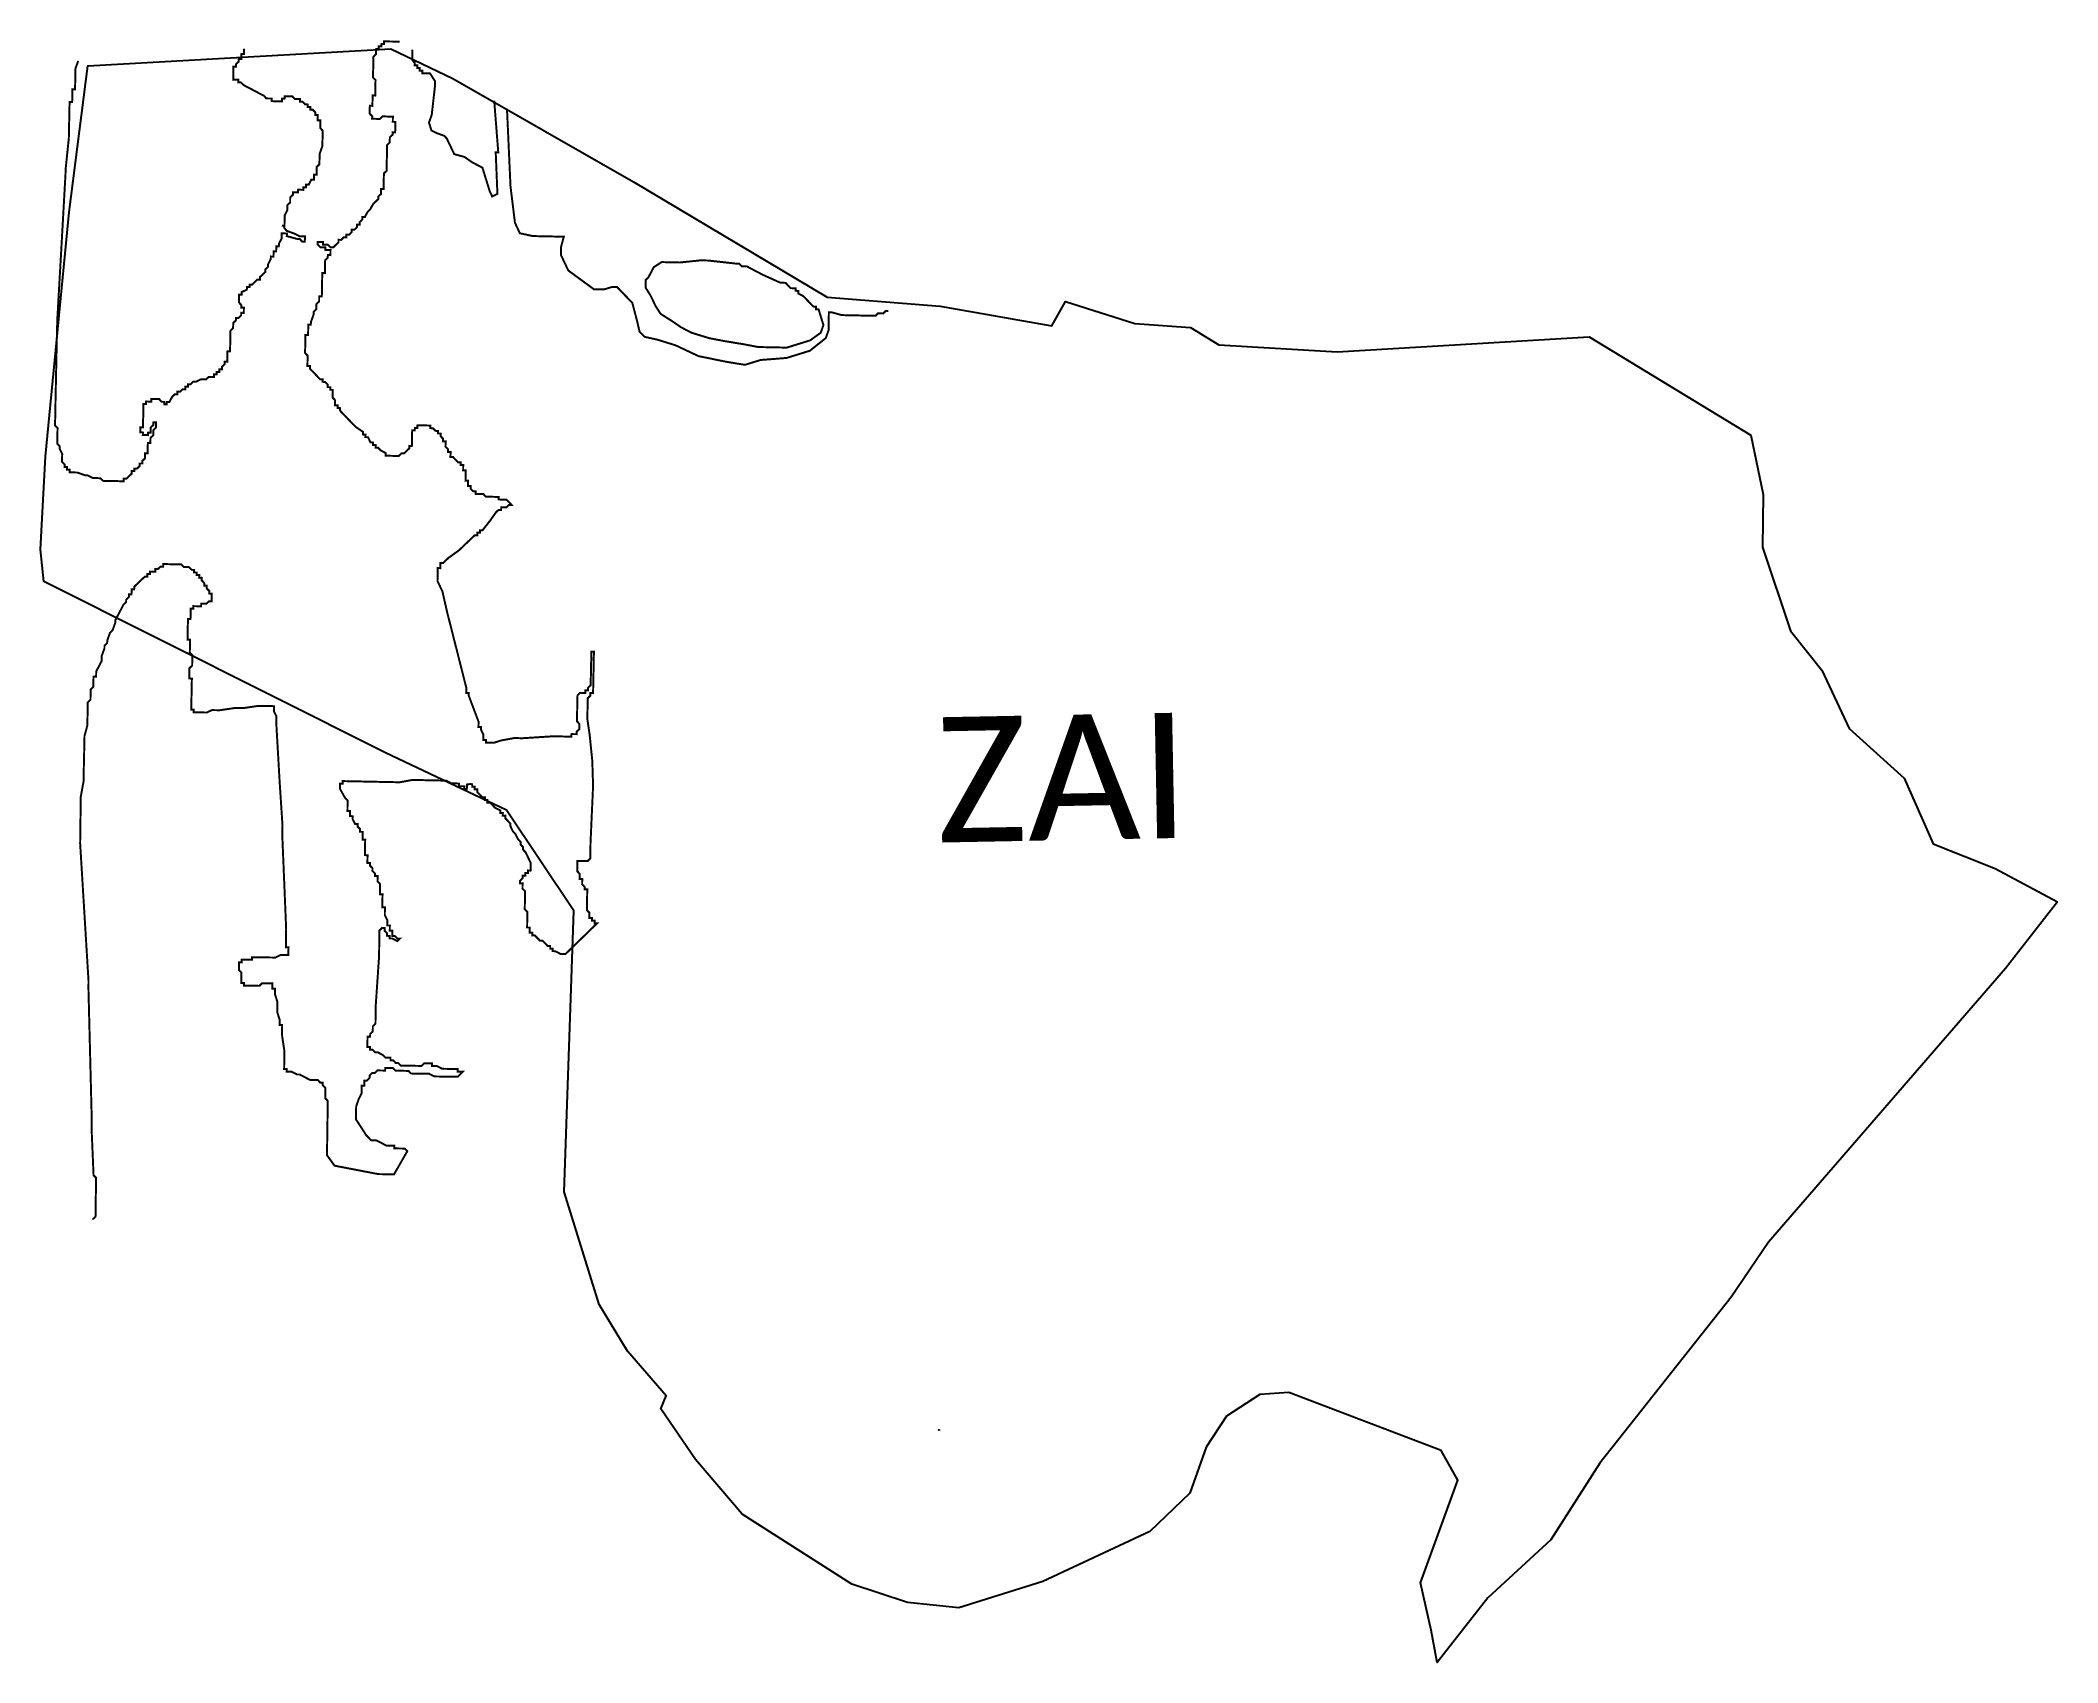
# Model space of a CAD drawing. Header units: metres. Extents: x 263449 to 266532, y 2225575 to 2228055.
import ezdxf

# ---------------------------------------------------------------- set-up
doc = ezdxf.new("R2010")
doc.units = ezdxf.units.M
for name, color, linetype in [('HIGH TIDE LINE', 6, 'Continuous'), ('village', 3, 'Continuous'), ('VILLAGE NAME', 250, 'Continuous')]:
    doc.layers.add(name, color=color, linetype=linetype)
doc.styles.get("Standard").update_dxf_attribs({"font": 'simplex.shx'})

msp = doc.modelspace()

# ---------------------------------------------------------------- linework, layer by layer
at = {"layer": 'HIGH TIDE LINE', "lineweight": 35, "const_width": 3}
for points in [[(263998.1, 2228052.9), (263994.1, 2228053), (263990.1, 2228053.1), (263982.2, 2228053.2), (263978.3, 2228053.3), (263974.3, 2228053.4), (263974.2, 2228049.4), (263970.3, 2228049.5), (263970.2, 2228045.6), (263966.2, 2228045.6), (263966.2, 2228041.7), (263962.2, 2228041.8), (263962.1, 2228037.8), (263962, 2228033.9), (263958, 2228030), (263957.9, 2228026), (263957.8, 2228022.1), (263957.8, 2228018.1), (263957.7, 2228014.2), (263957.6, 2228010.2), (263957.5, 2228006.3), (263957.3, 2227998.3), (263961.2, 2227994.3), (263961.1, 2227990.3), (263961, 2227986.4), (263961, 2227982.4), (263960.9, 2227978.5), (263960.8, 2227974.5), (263960.7, 2227970.6), (263956.8, 2227970.7), (263956.7, 2227966.7), (263956.6, 2227962.7), (263956.5, 2227958.8), (263956.4, 2227954.8), (263952.5, 2227954.9), (263952.4, 2227951), (263952.3, 2227947), (263952.2, 2227943), (263956.1, 2227939), (263956, 2227935), (263960, 2227935), (263967.9, 2227934.8), (263971.9, 2227938.7), (263987.7, 2227938.3), (263987.6, 2227930.4), (263991.5, 2227930.3), (263991.2, 2227914.5), (263987.2, 2227914.6), (263987.2, 2227910.6), (263983.1, 2227906.8), (263982.9, 2227898.9), (263978.9, 2227895), (263978.1, 2227855.4), (263974, 2227851.6), (263973.5, 2227827.8), (263969.6, 2227827.9), (263969.4, 2227820), (263965.4, 2227816.1), (263965.3, 2227812.2), (263957.2, 2227804.4), (263953.1, 2227796.6), (263949.1, 2227792.7), (263944.9, 2227784.9), (263941, 2227785), (263940.9, 2227781), (263936.9, 2227777.1), (263936.8, 2227773.2), (263932.8, 2227773.3), (263932.7, 2227769.3), (263928.7, 2227765.4), (263924.7, 2227765.5), (263924.7, 2227761.6), (263920.6, 2227757.7), (263916.7, 2227757.8), (263916.6, 2227753.8), (263912.6, 2227753.9), (263908.6, 2227750), (263904.6, 2227750.1), (263904.6, 2227746.2), (263900.5, 2227742.3), (263896.5, 2227738.4), (263892.5, 2227738.5), (263888.6, 2227742.5), (263880.7, 2227742.7), (263880.8, 2227746.7), (263872.9, 2227746.8), (263872.8, 2227742.9), (263876.7, 2227738.8), (263884.6, 2227738.7), (263884.5, 2227734.7), (263892.4, 2227734.5), (263892.3, 2227726.6), (263888.3, 2227726.7), (263888.2, 2227722.8), (263884.2, 2227718.9), (263883.8, 2227699.1), (263879.8, 2227699.2), (263879.1, 2227663.6), (263875.1, 2227663.7), (263875, 2227655.8), (263870.9, 2227651.9), (263870.7, 2227644), (263866.7, 2227640.1), (263866.6, 2227636.1), (263862.4, 2227624.4), (263862.3, 2227620.4), (263858.4, 2227620.5), (263858.1, 2227604.7), (263854.1, 2227604.7), (263853.5, 2227577.1), (263857.4, 2227573), (263857.1, 2227557.2), (263861, 2227557.1), (263860.9, 2227553.2), (263868.7, 2227545.1), (263872.5, 2227541), (263876.4, 2227537), (263880.4, 2227536.9), (263880.3, 2227533), (263884.2, 2227532.9), (263888.1, 2227528.8), (263888, 2227524.9), (263892, 2227524.8), (263891.9, 2227520.8), (263895.9, 2227520.8), (263895.6, 2227508.9), (263899.5, 2227504.9), (263899.3, 2227496.9), (263903.3, 2227496.9), (263903.2, 2227492.9), (263907.1, 2227492.8), (263907.1, 2227488.9), (263910.9, 2227484.8), (263914.8, 2227480.8), (263918.7, 2227476.7), (263926.4, 2227468.7), (263930.3, 2227464.6), (263942, 2227456.5), (263941.9, 2227452.5), (263945.9, 2227452.4), (263945.8, 2227448.5), (263949.7, 2227448.4), (263953.5, 2227440.4), (263957.5, 2227440.3), (263957.4, 2227436.4), (263961.4, 2227436.3), (263961.3, 2227432.3), (263965.2, 2227432.2), (263969.1, 2227428.2), (263976.9, 2227424.1), (263976.8, 2227420.1), (263996.6, 2227419.7), (264000.7, 2227423.6), (264004.6, 2227423.5), (264008.6, 2227427.4), (264012.7, 2227431.2), (264012.8, 2227435.2), (264016.7, 2227435.1), (264017.2, 2227458.8), (264021.2, 2227458.8), (264021.3, 2227462.7), (264025.2, 2227462.6), (264025.3, 2227466.6), (264045.1, 2227466.2), (264045, 2227462.2), (264048.9, 2227462.1), (264052.8, 2227458.1), (264056.8, 2227458), (264056.7, 2227454.1), (264060.6, 2227454), (264060.6, 2227450), (264064.4, 2227446), (264064.4, 2227442), (264068.3, 2227441.9), (264068.1, 2227434), (264072, 2227430), (264071.9, 2227426), (264075.9, 2227426), (264075.7, 2227418), (264079.7, 2227418), (264083.5, 2227413.9), (264087.4, 2227409.9), (264091.4, 2227409.8), (264091.3, 2227405.8), (264095.2, 2227405.8), (264095.1, 2227397.8), (264099, 2227397.8), (264098.7, 2227381.9), (264102.7, 2227381.9), (264102.5, 2227373.9), (264106.4, 2227373.9), (264106.4, 2227369.9), (264110.2, 2227365.9), (264114.2, 2227365.8), (264114.1, 2227361.8), (264126, 2227361.6), (264129.8, 2227357.5), (264149.6, 2227357.1), (264149.5, 2227353.2), (264161.4, 2227352.9), (264165.3, 2227348.9), (264169.2, 2227344.8), (264165.2, 2227344.9), (264161.2, 2227341), (264153.2, 2227341.2), (264153.2, 2227337.3), (264149.2, 2227337.3), (264145.2, 2227333.5), (264137, 2227321.8), (264124.8, 2227306.2), (264120.9, 2227306.3), (264120.8, 2227302.3), (264116.8, 2227302.4), (264116.7, 2227298.4), (264112.8, 2227298.5), (264088.5, 2227275.3), (264072.5, 2227263.8), (264064.4, 2227256), (264060.4, 2227256.1), (264060.3, 2227248.2), (264056.3, 2227248.3), (264055.9, 2227228.5), (264063.5, 2227212.5), (264070.7, 2227180.7), (264100, 2227065.3), (264099.8, 2227057.4), (264103.8, 2227057.3), (264103.7, 2227053.3), (264118.7, 2227013.5), (264118.5, 2227005.5), (264122.4, 2227005.5), (264122.4, 2227001.5), (264126.2, 2226993.5), (264126, 2226985.6), (264129.9, 2226985.5), (264129.9, 2226981.6), (264141.7, 2226981.3), (264153.7, 2226985), (264173.5, 2226988.6), (264185.4, 2226988.3), (264232.9, 2226991.3), (264260.6, 2226990.7), (264260.7, 2226994.6), (264268.6, 2226994.5), (264268.7, 2226998.4), (264272.7, 2227002.3), (264272.9, 2227010.2), (264269, 2227014.3), (264269.9, 2227053.8), (264273.9, 2227057.7), (264281.8, 2227057.5), (264281.9, 2227061.5), (264285.9, 2227061.4), (264285.9, 2227065.3), (264290, 2227069.2), (264291.1, 2227120.6), (264295, 2227120.6), (264293.7, 2227057.3), (264289.7, 2227057.4), (264289.6, 2227053.4), (264285.6, 2227049.5), (264284.9, 2227017.9), (264288.4, 2226994.1), (264292.5, 2226953.9), (264293.7, 2226915.4), (264289.8, 2226828.4), (264289.4, 2226804.6), (264285.4, 2226800.7), (264269.6, 2226800.9), (264269.4, 2226785.1), (264273.3, 2226781.1), (264273.1, 2226773.2), (264277.1, 2226773.1), (264277, 2226765.2), (264280.9, 2226761.2), (264280.8, 2226757.2), (264284.8, 2226757.2), (264284.3, 2226725.5), (264288.2, 2226721.5), (264288.1, 2226713.5), (264292.1, 2226713.5), (264292, 2226709.5), (264296, 2226709.5), (264295.9, 2226705.5), (264299.9, 2226705.5), (264251.7, 2226658.6), (264243.8, 2226658.7), (264235.9, 2226662.8), (264232, 2226662.9), (264232, 2226666.8), (264228.1, 2226666.9), (264228.1, 2226670.8), (264224.2, 2226670.9), (264220.3, 2226674.9), (264216.4, 2226678.9), (264212.4, 2226679), (264208.5, 2226683), (264204.6, 2226687), (264200.6, 2226687.1), (264200.7, 2226691), (264196.7, 2226691.1), (264196.8, 2226699), (264192.9, 2226699.1), (264193.2, 2226722.8), (264189.3, 2226726.8), (264189.7, 2226754.6), (264185.8, 2226758.6), (264185.9, 2226766.5), (264182, 2226766.6), (264182, 2226770.5), (264186, 2226774.4), (264186.1, 2226778.4), (264190.1, 2226778.3), (264190.1, 2226782.3), (264194.1, 2226782.2), (264194.1, 2226786.2), (264198.1, 2226786.1), (264198.3, 2226798), (264194.4, 2226806), (264190.6, 2226814), (264186.7, 2226818), (264186.7, 2226821.9), (264182.8, 2226825.9), (264182.9, 2226829.9), (264179, 2226833.9), (264175.1, 2226841.9), (264171.2, 2226845.9), (264167.4, 2226853.9), (264167.4, 2226857.9), (264163.5, 2226861.9), (264159.6, 2226865.9), (264159.7, 2226869.8), (264155.7, 2226869.9), (264155.8, 2226873.9), (264151.8, 2226873.9), (264151.9, 2226877.9), (264144, 2226881.9), (264140.1, 2226886), (264136.2, 2226890), (264132.3, 2226890), (264132.3, 2226894), (264128.4, 2226894.1), (264128.4, 2226898), (264124.5, 2226898.1), (264120.6, 2226902.1), (264116.7, 2226906.1), (264116.7, 2226910.1), (264112.8, 2226910.1), (264112.8, 2226914.1), (264108.9, 2226914.1), (264108.9, 2226918.1), (264105, 2226918.2), (264101.2, 2226917.7), (264100.7, 2226910.9), (264096.7, 2226911), (264096.8, 2226915), (264088.9, 2226915.1), (264089, 2226919.1), (264077.1, 2226919.3), (264069.3, 2226923.5), (264017.9, 2226924.6), (263998, 2226921), (263911, 2226922.8), (263910.9, 2226918.9), (263906.9, 2226919), (263906.8, 2226911.1), (263914.6, 2226897.1), (263918.5, 2226893.1), (263918.3, 2226877.3), (263922.2, 2226877.2), (263922.1, 2226869.3), (263926.1, 2226869.2), (263926, 2226865.3), (263929.9, 2226857.3), (263933.8, 2226857.2), (263933.8, 2226853.3), (263937.7, 2226849.3), (263937.6, 2226845.3), (263941.6, 2226845.2), (263941.4, 2226833.4), (263945.4, 2226833.3), (263945, 2226809.6), (263949, 2226809.5), (263948.8, 2226797.6), (263952.8, 2226797.6), (263952.7, 2226793.6), (263956.6, 2226789.6), (263956.5, 2226785.6), (263960.5, 2226781.6), (263960.4, 2226777.7), (263964.4, 2226777.6), (263964.2, 2226769.7), (263968.1, 2226765.7), (263967.9, 2226749.8), (263971.9, 2226749.8), (263971.6, 2226730), (263975.5, 2226729.9), (263975.4, 2226718), (263979.2, 2226710.1), (263979.1, 2226702.1), (263983.1, 2226702.1), (263983, 2226694.2), (263986.9, 2226694.1), (263986.8, 2226686.2), (263990.8, 2226686.1), (263994.7, 2226682.1), (263998.6, 2226682.1), (263994.6, 2226678.2), (263986.7, 2226682.2), (263982.8, 2226682.3), (263982.8, 2226686.2), (263978.9, 2226686.3), (263978.9, 2226690.3), (263975, 2226694.3), (263975.1, 2226698.2), (263971.1, 2226698.3), (263967.1, 2226694.4), (263966.6, 2226654.8), (263961.5, 2226579.6), (263961.1, 2226551.9), (263957.1, 2226548), (263957, 2226540.1), (263953, 2226536.2), (263952.9, 2226532.2), (263949, 2226532.3), (263948.7, 2226516.4), (263952.7, 2226516.4), (263952.6, 2226512.4), (263956.6, 2226512.4), (263960.5, 2226508.4), (263964.5, 2226508.3), (263972.3, 2226504.2), (263976.2, 2226500.2), (263984.1, 2226500.1), (263984.1, 2226496.1), (263988, 2226496.1), (263991.9, 2226492.1), (263995.9, 2226492), (263999.8, 2226488), (264031.5, 2226487.5), (264035.5, 2226491.4), (264047.4, 2226491.3), (264047.3, 2226487.3), (264055.2, 2226487.2), (264063.1, 2226483.1), (264086.8, 2226482.8), (264086.8, 2226478.8), (264094.7, 2226478.7), (264086.7, 2226470.9), (264051, 2226471.4), (264043.2, 2226475.5), (264015.5, 2226475.9), (264011.6, 2226479.9), (263991.8, 2226480.2), (263987.9, 2226484.2), (263976, 2226484.4), (263975.9, 2226480.4), (263964.1, 2226480.6), (263960, 2226476.7), (263956.1, 2226476.7), (263952.1, 2226472.8), (263952, 2226468.9), (263948, 2226465), (263944, 2226465), (263943.9, 2226457.1), (263940, 2226457.2), (263939.8, 2226445.3), (263935.7, 2226437.4), (263931.6, 2226425.6), (263931.3, 2226405.8), (263939.1, 2226393.8), (263946.8, 2226381.8), (263954.6, 2226373.8), (263962.5, 2226373.7), (263978.2, 2226365.5), (263990.1, 2226365.4), (263990.1, 2226361.4), (264005.9, 2226361.2), (264009.8, 2226357.2), (263989.5, 2226321.8), (263965.7, 2226322.1), (263898.6, 2226335), (263887, 2226351), (263888.2, 2226434.1), (263884.3, 2226438.2), (263884.5, 2226454), (263880.6, 2226458), (263880.6, 2226462), (263876.7, 2226462), (263872.8, 2226466.1), (263860.9, 2226466.2), (263845.2, 2226474.4), (263841.2, 2226474.4), (263833.4, 2226478.5), (263825.4, 2226478.6), (263825.5, 2226482.6), (263821.5, 2226482.6), (263821.9, 2226510.3), (263818.3, 2226534.2), (263818.5, 2226550), (263814.6, 2226550.1), (263814.7, 2226558), (263810.9, 2226569.9), (263811.1, 2226585.7), (263807.3, 2226597.7), (263807.5, 2226605.6), (263803.5, 2226605.7), (263803.6, 2226613.6), (263787.8, 2226613.8), (263783.8, 2226609.9), (263760, 2226610.2), (263760.1, 2226614.2), (263756.1, 2226614.3), (263756.3, 2226630.1), (263752.4, 2226634.1), (263752.6, 2226646), (263756.6, 2226645.9), (263756.6, 2226649.9), (263772.5, 2226649.7), (263772.5, 2226653.6), (263808.1, 2226653.1), (263816.1, 2226657), (263828, 2226656.8), (263828.2, 2226668.7), (263824.2, 2226668.7), (263824.6, 2226696.4), (263818.7, 2226839.1), (263819, 2226854.9), (263814.6, 2226922.3), (263809.6, 2227009.5), (263809.8, 2227021.4), (263806, 2227029.4), (263806.2, 2227037.3), (263782.5, 2227037.8), (263758.6, 2227034.3), (263746.8, 2227034.6), (263723, 2227031.1), (263711.1, 2227031.3), (263703.1, 2227027.6), (263683.3, 2227028), (263683.4, 2227031.9), (263679.5, 2227032), (263680.5, 2227079.5), (263676.5, 2227079.6), (263676.8, 2227095.4), (263680.9, 2227099.3), (263681.2, 2227115.1), (263677.3, 2227119.1), (263677.8, 2227138.9), (263673.8, 2227139), (263674.5, 2227170.6), (263678.4, 2227170.6), (263678.7, 2227186.4), (263682.7, 2227186.3), (263682.8, 2227190.2), (263694.7, 2227190), (263694.7, 2227194), (263702.6, 2227193.8), (263706.7, 2227197.7), (263710.6, 2227197.6), (263710.9, 2227209.4), (263706.9, 2227209.5), (263707, 2227213.5), (263703.1, 2227217.5), (263703.2, 2227221.5), (263699.3, 2227221.6), (263699.4, 2227225.5), (263695.5, 2227229.6), (263695.6, 2227233.5), (263691.6, 2227233.6), (263691.7, 2227237.6), (263687.7, 2227237.6), (263687.8, 2227241.6), (263683.9, 2227241.7), (263684, 2227245.6), (263680, 2227245.7), (263676.1, 2227249.8), (263668.2, 2227249.9), (263664.3, 2227254), (263636.7, 2227254.5), (263636.6, 2227250.6), (263632.6, 2227250.7), (263628.6, 2227246.8), (263624.6, 2227246.9), (263624.5, 2227242.9), (263616.6, 2227243.1), (263616.5, 2227239.1), (263612.6, 2227239.2), (263612.5, 2227235.3), (263608.6, 2227235.3), (263604.5, 2227231.5), (263600.5, 2227227.6), (263592.4, 2227219.9), (263592.3, 2227215.9), (263588.4, 2227216), (263588.2, 2227208.1), (263584.2, 2227208.1), (263584.2, 2227204.2), (263580.1, 2227200.3), (263580, 2227196.4), (263576, 2227192.5), (263571.9, 2227184.7), (263563.6, 2227169), (263563.5, 2227165.1), (263559.3, 2227153.3), (263555.3, 2227149.4), (263551.1, 2227137.6), (263551, 2227133.7), (263547, 2227129.8), (263546.9, 2227125.8), (263542.7, 2227114), (263542.5, 2227106.1), (263534.3, 2227090.5), (263534.1, 2227082.6), (263530.2, 2227082.6), (263529.8, 2227066.8), (263525.8, 2227062.9), (263525.5, 2227047.1), (263521.4, 2227043.2), (263520.7, 2227007.6), (263516.4, 2226991.9), (263515, 2226928.6), (263515, 2226922.7), (263510.7, 2226899), (263509.7, 2226827.7), (263522.5, 2226617.6), (263522.4, 2226605.7), (263527.4, 2226407.6), (263527.2, 2226391.8), (263530.2, 2226320.5), (263534.1, 2226316.5), (263533.3, 2226265), (263533.3, 2226261), (263533.2, 2226257.1), (263529.2, 2226253.2), (263529.2, 2226252.5)], [(263760.4, 2228042.1), (263760.3, 2228038.1), (263760.2, 2228034.1), (263756.3, 2228034.2), (263756.2, 2228030.3), (263756.1, 2228026.3), (263752.2, 2228026.4), (263752.1, 2228022.4), (263748, 2228018.6), (263748, 2228014.6), (263744, 2228014.7), (263743.9, 2228010.7), (263743.8, 2228006.8), (263743.8, 2228002.8), (263743.7, 2227998.9), (263743.6, 2227994.9), (263747.5, 2227994.8), (263751.5, 2227994.8), (263751.4, 2227990.8), (263755.4, 2227990.7), (263759.2, 2227986.7), (263767.1, 2227982.6), (263790.6, 2227970.2), (263794.4, 2227966.1), (263802.3, 2227966), (263802.3, 2227962), (263806.2, 2227961.9), (263810.2, 2227961.9), (263814.1, 2227961.8), (263818.1, 2227961.7), (263818.2, 2227965.6), (263822.1, 2227965.6), (263822.2, 2227969.5), (263826.2, 2227969.4), (263830.1, 2227969.4), (263834.1, 2227969.3), (263837.9, 2227965.2), (263841.9, 2227965.2), (263845.8, 2227965.1), (263845.8, 2227961.1), (263849.7, 2227961), (263853.6, 2227957), (263857.5, 2227956.9), (263857.5, 2227953), (263861.4, 2227952.9), (263861.3, 2227948.9), (263865.3, 2227948.8), (263869.2, 2227944.8), (263869.1, 2227940.8), (263873, 2227940.7), (263872.9, 2227936.8), (263872.9, 2227932.8), (263876.8, 2227932.8), (263876.7, 2227928.8), (263876.6, 2227920.9), (263880.4, 2227916.8), (263880.4, 2227912.9), (263880.3, 2227908.9), (263880.2, 2227905), (263880.1, 2227901), (263880, 2227897.1), (263879.9, 2227893.1), (263875.7, 2227881.3), (263875.6, 2227873.4), (263875.5, 2227869.5), (263875.4, 2227865.5), (263871.4, 2227861.6), (263871.3, 2227857.7), (263871.2, 2227853.7), (263871.1, 2227849.8), (263867.2, 2227849.8), (263867.1, 2227845.9), (263867, 2227841.9), (263863, 2227842), (263858.9, 2227834.2), (263855, 2227834.3), (263854.9, 2227830.3), (263850.9, 2227830.4), (263850.8, 2227826.4), (263846.9, 2227826.5), (263842.9, 2227826.6), (263842.8, 2227822.7), (263838.9, 2227822.7), (263834.9, 2227822.8), (263834.9, 2227818.9), (263830.8, 2227815), (263830.7, 2227811), (263830.7, 2227807.1), (263826.6, 2227803.2), (263826.4, 2227795.3), (263822.3, 2227787.5), (263822.1, 2227775.6), (263822, 2227771.6), (263818, 2227771.7), (263822, 2227771.6), (263821.9, 2227767.7), (263825.8, 2227763.6), (263837.6, 2227759.4), (263845.4, 2227755.3), (263849.3, 2227755.2), (263853.3, 2227755.2), (263853.2, 2227751.2), (263853.1, 2227747.2), (263849.2, 2227747.3), (263845.3, 2227751.4), (263841.4, 2227751.4), (263825.6, 2227755.7), (263825.7, 2227759.7), (263821.7, 2227759.8), (263817.8, 2227759.9), (263817.7, 2227755.9), (263817.6, 2227751.9), (263813.5, 2227744.1), (263813.4, 2227740.2), (263809.5, 2227740.2), (263809.4, 2227736.3), (263809.3, 2227732.3), (263805.3, 2227732.4), (263805.3, 2227728.5), (263805.2, 2227724.5), (263801.2, 2227724.6), (263801.1, 2227720.6), (263797, 2227712.8), (263796.9, 2227708.8), (263792.9, 2227705), (263792.8, 2227701), (263788.8, 2227697.1), (263784.7, 2227693.3), (263784.6, 2227689.3), (263780.7, 2227689.4), (263776.7, 2227685.5), (263772.6, 2227681.7), (263768.7, 2227681.7), (263768.6, 2227677.8), (263764.6, 2227677.9), (263764.5, 2227673.9), (263756.5, 2227670.1), (263756.5, 2227666.2), (263752.5, 2227666.2), (263752.4, 2227662.3), (263752.3, 2227658.3), (263752.3, 2227654.4), (263756.1, 2227650.3), (263756, 2227646.4), (263760, 2227646.3), (263759.9, 2227642.3), (263759.8, 2227638.4), (263755.9, 2227638.5), (263755.8, 2227634.5), (263751.8, 2227630.6), (263747.8, 2227630.7), (263747.7, 2227626.8), (263743.7, 2227622.9), (263743.6, 2227618.9), (263743.5, 2227615), (263739.5, 2227611.1), (263739.4, 2227607.2), (263739.3, 2227603.2), (263739.2, 2227599.2), (263739.1, 2227595.3), (263739.1, 2227591.3), (263739, 2227587.4), (263738.9, 2227583.4), (263738.8, 2227579.5), (263734.9, 2227579.6), (263734.8, 2227575.6), (263734.7, 2227571.6), (263734.6, 2227567.7), (263734.5, 2227563.7), (263730.6, 2227563.8), (263730.5, 2227559.9), (263726.4, 2227556), (263726.4, 2227552), (263722.4, 2227552.1), (263722.3, 2227548.2), (263718.4, 2227548.2), (263718.3, 2227544.3), (263714.3, 2227544.4), (263714.2, 2227540.4), (263710.3, 2227540.5), (263706.3, 2227540.6), (263702.3, 2227536.7), (263698.3, 2227536.8), (263694.4, 2227536.9), (263686.4, 2227533.1), (263682.4, 2227533.2), (263678.4, 2227529.3), (263674.4, 2227529.4), (263674.4, 2227525.4), (263670.4, 2227525.5), (263670.3, 2227521.5), (263666.4, 2227521.6), (263662.3, 2227517.8), (263658.4, 2227517.8), (263658.3, 2227513.9), (263654.3, 2227514), (263650.3, 2227510.1), (263646.2, 2227502.3), (263642.2, 2227502.3), (263642.1, 2227498.4), (263638.2, 2227498.5), (263638.3, 2227502.4), (263634.3, 2227502.5), (263630.4, 2227506.6), (263626.5, 2227506.6), (263622.5, 2227506.7), (263618.6, 2227506.8), (263618.5, 2227502.8), (263614.5, 2227502.9), (263610.6, 2227503), (263610.5, 2227499.1), (263606.5, 2227499.1), (263606.5, 2227495.2), (263606.4, 2227491.2), (263606.3, 2227487.3), (263606.2, 2227483.3), (263606.1, 2227479.4), (263606, 2227475.4), (263606, 2227471.4), (263605.9, 2227467.5), (263605.8, 2227463.5), (263601.8, 2227463.6), (263601.8, 2227459.7), (263601.7, 2227455.7), (263605.6, 2227455.6), (263605.5, 2227451.7), (263609.5, 2227451.6), (263613.5, 2227451.5), (263613.5, 2227455.5), (263617.5, 2227455.4), (263617.6, 2227459.3), (263617.7, 2227463.3), (263621.7, 2227467.2), (263621.8, 2227471.1), (263625.7, 2227471), (263625.7, 2227467.1), (263625.6, 2227463.1), (263621.5, 2227459.2), (263621.4, 2227451.3), (263617.3, 2227447.5), (263617.2, 2227443.5), (263617.2, 2227439.6), (263613.2, 2227439.6), (263613.1, 2227435.7), (263613, 2227431.7), (263613, 2227427.8), (263612.9, 2227423.8), (263608.9, 2227423.9), (263608.8, 2227419.9), (263608.8, 2227416), (263604.7, 2227412.1), (263604.6, 2227408.2), (263600.7, 2227408.2), (263600.6, 2227404.3), (263596.6, 2227400.4), (263592.6, 2227400.5), (263592.5, 2227396.5), (263588.6, 2227396.6), (263588.5, 2227392.7), (263584.4, 2227388.8), (263580.4, 2227384.9), (263576.4, 2227385), (263576.4, 2227381), (263572.4, 2227381.1), (263568.5, 2227381.2), (263564.5, 2227381.3), (263560.5, 2227381.4), (263556.6, 2227381.5), (263552.6, 2227381.5), (263548.7, 2227381.6), (263544.7, 2227381.7), (263540.8, 2227385.7), (263536.9, 2227385.8), (263529, 2227386), (263521.2, 2227390.1), (263517.2, 2227390.2), (263505.4, 2227394.4), (263501.5, 2227394.5), (263497.5, 2227394.6), (263493.5, 2227394.7), (263493.6, 2227398.6), (263489.7, 2227398.7), (263489.8, 2227402.7), (263485.8, 2227402.7), (263485.9, 2227406.7), (263482, 2227410.7), (263482.1, 2227414.7), (263482.2, 2227418.6), (263482.3, 2227422.6), (263478.5, 2227430.6), (263478.6, 2227434.5), (263474.7, 2227438.6), (263474.8, 2227442.5), (263474.9, 2227446.5), (263474.9, 2227450.5), (263475.1, 2227458.4), (263475.2, 2227462.3), (263471.3, 2227466.4), (263471.4, 2227470.3), (263471.5, 2227474.3), (263471.6, 2227478.2), (263472, 2227498), (263472.1, 2227505.9), (263472.5, 2227521.7), (263472.6, 2227529.7), (263472.7, 2227533.6), (263472.8, 2227537.6), (263473.1, 2227553.4), (263473.2, 2227557.3), (263473.3, 2227561.3), (263473.4, 2227565.3), (263473.6, 2227573.2), (263473.6, 2227577.1), (263473.7, 2227581.1), (263474.5, 2227616.7), (263474.6, 2227620.6), (263474.6, 2227624.6), (263480.9, 2227735.3), (263487.3, 2227849.9), (263487.4, 2227853.9), (263487.5, 2227857.8), (263492.4, 2227905.2), (263492.6, 2227913.1), (263492.7, 2227917.1), (263492.8, 2227925), (263492.9, 2227929), (263493, 2227932.9), (263493.1, 2227936.9), (263493.2, 2227940.8), (263493.4, 2227952.7), (263493.5, 2227956.6), (263493.6, 2227960.6), (263497.5, 2227960.5), (263497.6, 2227964.5), (263497.7, 2227968.4), (263497.8, 2227972.4), (263497.9, 2227976.3), (263497.9, 2227980.3), (263501.9, 2227980.2), (263502, 2227984.2), (263502.1, 2227988.1), (263502.2, 2227992.1), (263502.4, 2228003.9), (263502.5, 2228007.9), (263502.6, 2228011.9), (263506.8, 2228023.6)], [(264017.6, 2228040.6), (264017.5, 2228036.7), (264017.4, 2228032.7), (264017.3, 2228028.7), (264017.3, 2228024.8), (264021.1, 2228020.7), (264021, 2228016.8), (264025, 2228016.7), (264024.9, 2228012.8), (264028.9, 2228012.7), (264028.8, 2228008.7), (264032.7, 2228008.6), (264032.7, 2228004.7), (264036.6, 2228004.6), (264040.6, 2228004.5), (264044.5, 2228004.4), (264052.2, 2227992.4), (264052, 2227984.5), (264047.1, 2227941), (264042.9, 2227929.3), (264046.6, 2227917.3), (264054.5, 2227913.2), (264066.3, 2227909), (264070.1, 2227904.9), (264073.9, 2227897), (264077.7, 2227889), (264081.5, 2227881), (264097.2, 2227876.7), (264108.9, 2227868.5), (264124.6, 2227860.3), (264128.3, 2227848.3), (264132, 2227836.4), (264135.7, 2227824.4), (264139.5, 2227816.4), (264147.5, 2227820.2), (264144.9, 2227883.6), (264148.8, 2227883.5), (264142.6, 2227962.8)], [(264162.1, 2227950.5), (264167.5, 2227831.7), (264174.3, 2227776.1), (264181.8, 2227760.1), (264201.5, 2227755.8), (264249, 2227754.8), (264244.7, 2227739), (264244.5, 2227727.1), (264255.8, 2227703.2), (264294.8, 2227674.6), (264310.6, 2227674.3), (264322.6, 2227678), (264330.5, 2227677.8), (264342.1, 2227665.7), (264353.7, 2227653.6), (264361, 2227625.8), (264364.7, 2227609.8), (264372.4, 2227601.8), (264392.1, 2227597.4), (264419.6, 2227588.9), (264454.9, 2227572.3), (264498.2, 2227563.5), (264525.8, 2227559), (264537.8, 2227562.7), (264549.7, 2227566.4), (264589.4, 2227569.5), (264625.2, 2227580.6), (264649.4, 2227599.9), (264653.6, 2227611.7), (264654.1, 2227639.4), (264658.1, 2227639.3), (264673.8, 2227635), (264677.8, 2227634.9), (264681.7, 2227634.8), (264685.7, 2227634.8), (264697.6, 2227634.5), (264701.5, 2227634.4), (264705.5, 2227634.3), (264709.4, 2227634.3), (264717.3, 2227634.1), (264721.3, 2227634), (264725.3, 2227633.9), (264729.3, 2227637.8), (264733.2, 2227637.7), (264737.2, 2227637.6), (264741.2, 2227641.5), (264745.2, 2227641.4)]]:
    msp.add_lwpolyline(points, dxfattribs=at)
msp.add_lwpolyline([(264638.4, 2227643.7), (264645.8, 2227619.8), (264641.6, 2227608), (264625.5, 2227596.4), (264589.7, 2227585.3), (264546.2, 2227586.2), (264522.5, 2227590.7), (264494.9, 2227595.2), (264471.3, 2227599.7), (264443.8, 2227608.2), (264428.1, 2227616.4), (264416.4, 2227624.6), (264396.9, 2227636.9), (264389.2, 2227648.9), (264381.6, 2227664.9), (264374, 2227676.9), (264374.2, 2227688.8), (264378.3, 2227692.7), (264382.4, 2227700.5), (264386.5, 2227708.3), (264398.5, 2227716), (264426.2, 2227715.4), (264458, 2227718.7), (264469.8, 2227718.4), (264513.2, 2227713.6), (264517.2, 2227713.5), (264521.1, 2227709.5), (264525, 2227709.4), (264529, 2227709.3), (264552.5, 2227696.9), (264579.9, 2227684.5), (264583.9, 2227684.4), (264587.8, 2227684.3), (264591.7, 2227680.3), (264595.6, 2227676.2), (264599.5, 2227676.1), (264603.5, 2227676.1), (264603.4, 2227672.1), (264607.3, 2227672), (264607.3, 2227668.1), (264615.1, 2227663.9), (264619, 2227659.9), (264622.8, 2227655.9), (264626.7, 2227651.8), (264630.6, 2227647.8), (264634.5, 2227647.7), (264634.4, 2227643.8)], close=True, dxfattribs=at)
at = {"layer": 'village', "color": 3, "true_color": 0x00ff00}
msp.add_polyline3d([(266532.2, 2226738.1, 0), (266452.4, 2226636.6, 0), (266090.3, 2226217.9, 0), (266033.3, 2226134.2, 0), (265832.4, 2225880.2, 0), (265757.6, 2225763.1, 0), (265661.1, 2225674.4, 0), (265584, 2225575.5, 0), (265574.5, 2225624.9, 0), (265558.3, 2225697.7, 0), (265615.6, 2225854.4, 0), (265590.1, 2225899.9, 0), (265357, 2225988.5, 0), (265312.8, 2225985.4, 0), (265261.7, 2225952.3, 0), (265230.7, 2225904.6, 0), (265205.6, 2225834.6, 0), (265144.7, 2225775.7, 0), (264981, 2225699.3, 0), (264852.6, 2225659.3, 0), (264774.4, 2225667.5, 0), (264689.3, 2225695.3, 0), (264521.5, 2225802.6, 0), (264450.2, 2225886.1, 0), (264397.3, 2225963.3, 0), (264405.6, 2225983.4, 0), (264346.3, 2226051.4, 0), (264303, 2226123.1, 0), (264249.6, 2226295, 0), (264264.3, 2226724.6, 0), (264161.2, 2226878.6, 0), (263976.3, 2226966, 0), (263454.1, 2227227.7, 0), (263448.9, 2227276.7, 0), (263456.9, 2227419, 0), (263492.8, 2227792.4, 0), (263521.7, 2228016, 0), (263984.5, 2228042.2, 0), (264079.6, 2227996.4, 0), (264355.6, 2227838.5, 0), (264651.7, 2227662.3, 0), (264824.4, 2227648.7, 0), (264994.9, 2227618.4, 0), (265015.9, 2227655.9, 0), (265121.5, 2227622.3, 0), (265206.9, 2227616.2, 0), (265250, 2227589.8, 0), (265431, 2227578.8, 0), (265816.3, 2227601.7, 0), (266063.3, 2227451.5, 0), (266082.3, 2227360.9, 0), (266081.3, 2227280.2, 0), (266124, 2227152.6, 0), (266171.7, 2227092.5, 0), (266213.8, 2227003.4, 0), (266297.6, 2226927.4, 0), (266342.1, 2226827, 0), (266436.7, 2226789.1, 0)], close=True, dxfattribs=at)

# ---------------------------------------------------------------- texts
at = {"layer": 'VILLAGE NAME', "insert": (264815.5, 2227020.2), "char_height": 191.456, "attachment_point": 1, "rotation": 1.1028}
msp.add_mtext_dynamic_manual_height_columns('{\\fCalibri|b0|i0|c0|p34;ZAI}', width=161.46, gutter_width=957.3, heights=[0], dxfattribs=at)
at = {"layer": 'VILLAGE NAME', "color": 1, "insert": (264821.1, 2225931.5), "char_height": 0.728, "attachment_point": 1, "rotation": 359.1253}
msp.add_mtext_dynamic_manual_height_columns('BORDI', width=8697.297, gutter_width=3.64, heights=[0], dxfattribs=at)

doc.saveas('drawing.dxf')
